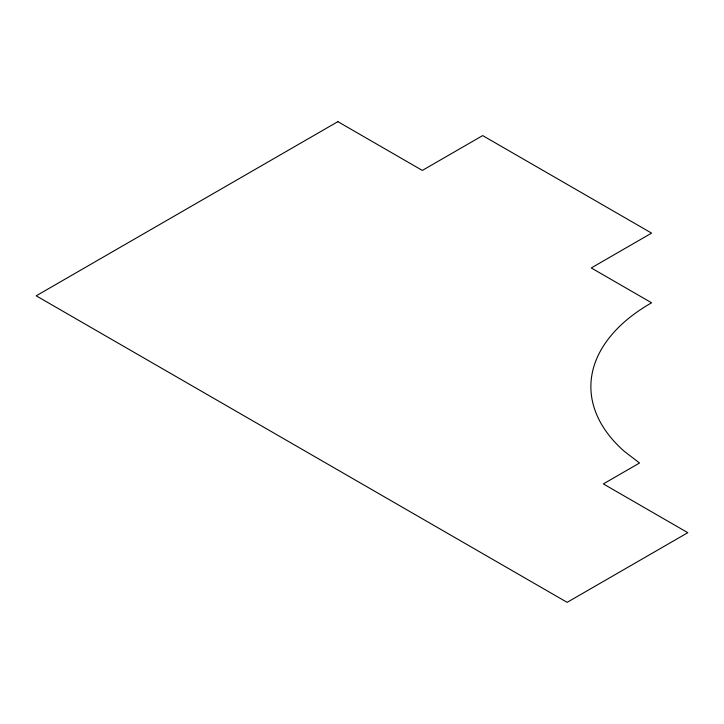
<?xml version="1.0" encoding="UTF-8"?>
<svg xmlns="http://www.w3.org/2000/svg" width="724" height="724" viewBox="0 0 724 724"><rect width="100%" height="100%" fill="white"/><g stroke="black" fill="none" stroke-linecap="round" stroke-linejoin="round"><path stroke-width="1.09" d="M337.864 121.65L36.2 295.817L567.136 602.35L687.8 532.683L603.336 483.913L639.536 463.016L624.242 451.287A204.277 117.94 0 0 1 651.6 302.786L591.264 267.952L651.6 233.119L482.664 135.587L422.336 170.421L337.864 121.65"/></g></svg>
